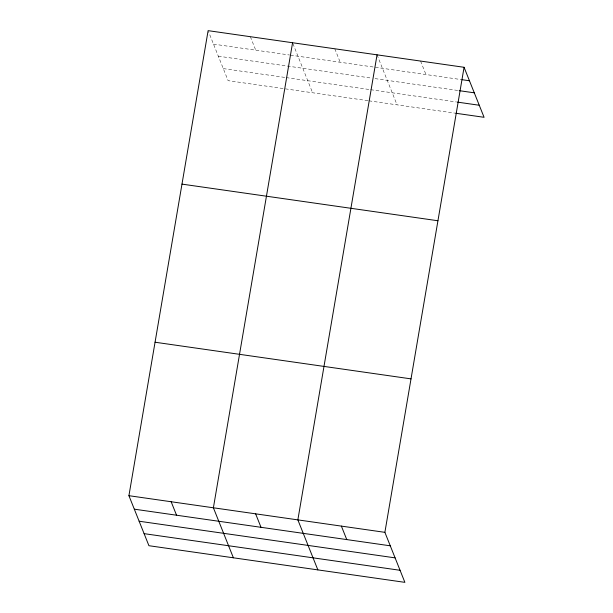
<?xml version="1.0" encoding="UTF-8"?>
<svg xmlns="http://www.w3.org/2000/svg" width="613" height="613" viewBox="0 0 613 613"><rect width="100%" height="100%" fill="white"/><g stroke="black" fill="none" stroke-linecap="round" stroke-linejoin="round"><path stroke-width="0.46" stroke-dasharray="3.06 2.3" d="M213.5 44.128L289.52 55.009M290.462 55.139L460.953 79.552M218.328 56.181L371.302 78.081M375.056 78.617L458.202 90.525M223.293 68.602L285.237 77.476M286.171 77.606L369.7 89.567M370.643 89.697L456.555 101.996M367.953 100.678L228.113 80.663L208.451 31.493M368.896 100.816L454.754 113.106M420.564 61.062L425.951 74.541M377.049 54.833L397.048 104.846M334.813 48.787L340.2 62.265M292.914 43.584L312.584 92.755M250.349 36.696L255.736 50.174"/><path stroke-width="0.92" d="M464.072 67.292L384.887 532.337L404.886 582.35L148.928 545.708L128.922 495.695L208.114 30.65L464.072 67.292L484.078 117.305L455.697 113.244M292.577 42.741L213.393 507.786L233.392 557.799M377.049 54.833L297.857 519.878L317.863 569.891M461.895 79.682L469.466 80.77M459.152 90.655L474.286 92.824M457.497 102.133L479.251 105.244M181.977 184.115L437.943 220.757M155.058 342.23L411.016 378.872M128.922 495.695L384.887 532.337M134.316 509.173L390.274 545.815M139.136 521.226L395.094 557.868M144.101 533.647L400.067 570.289M341.372 526.107L346.759 539.586M255.621 513.832L261.015 527.31M171.157 501.74L176.544 515.219"/></g></svg>
